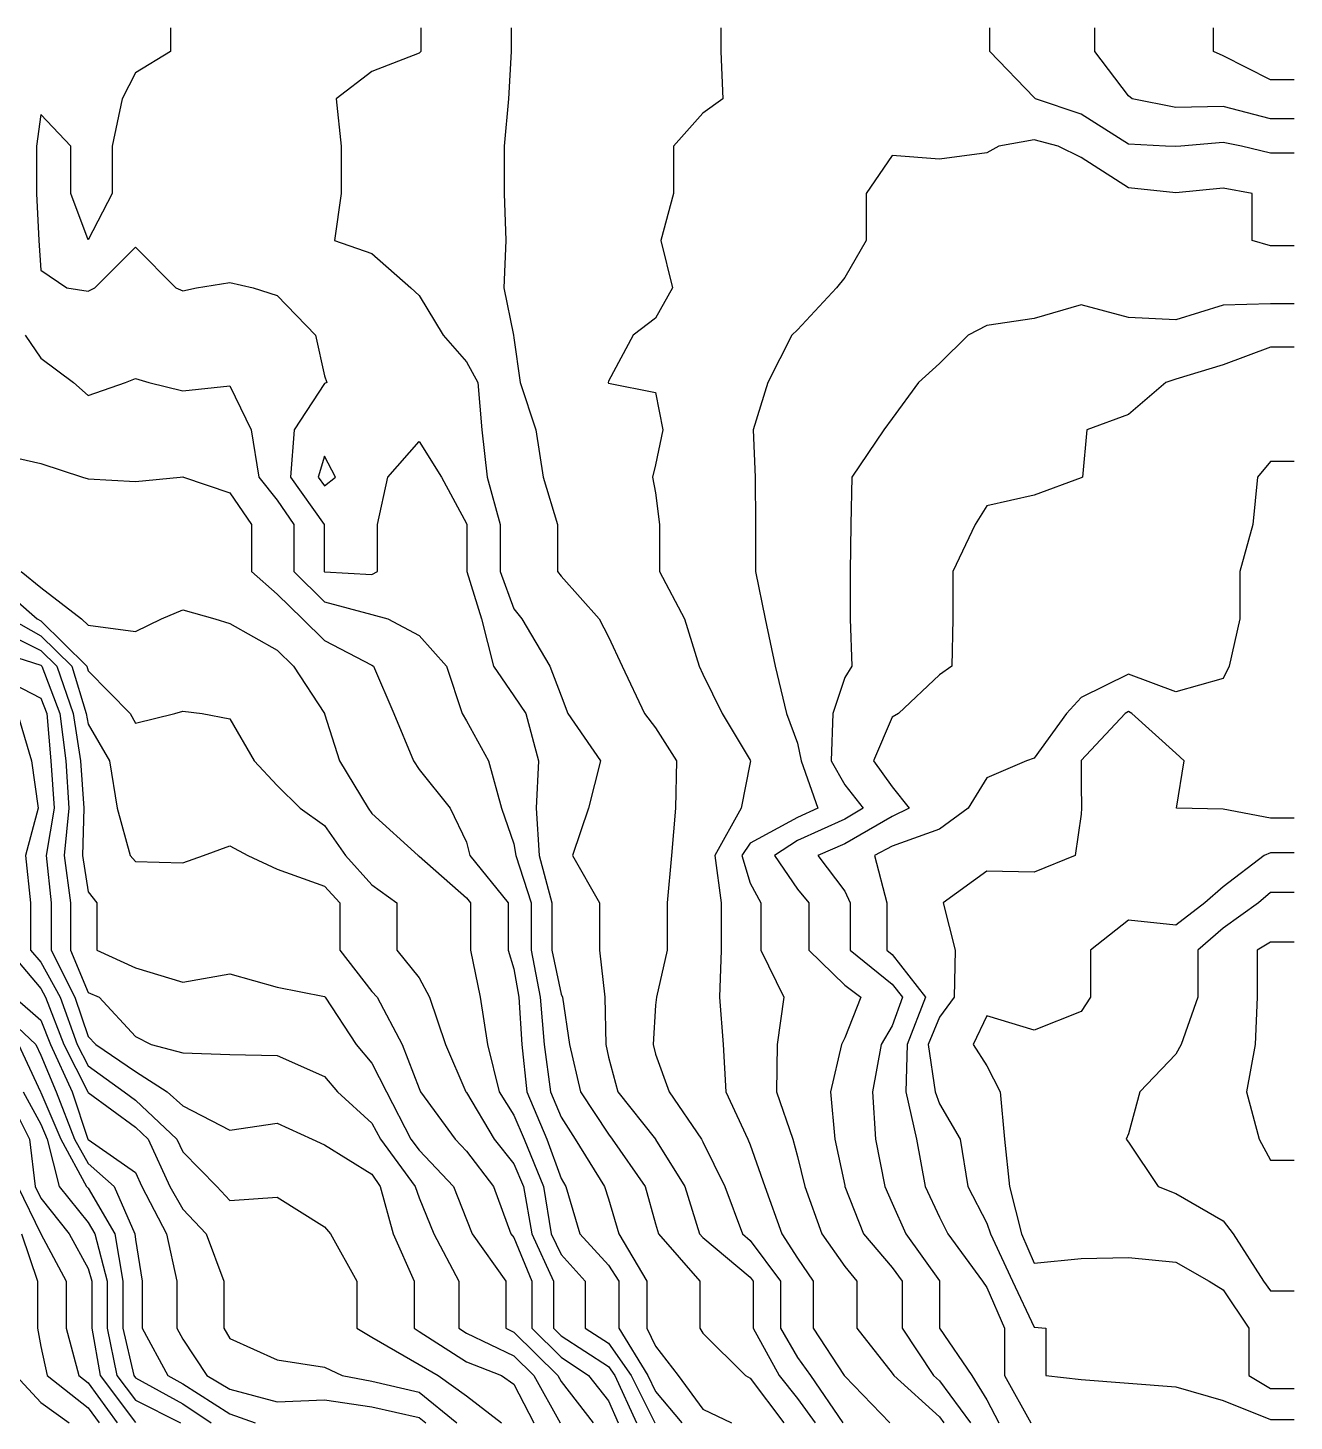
# Model space of a CAD drawing. Header units: metres. Extents: x 549046 to 549770, y 4180130 to 4180826.
# Drawn here: x 549527.7 to 549769.7, y 4180559.8 to 4180826.2 of the extents above; entities that cross this region are included whole.
import ezdxf

# ---------------------------------------------------------------- set-up
doc = ezdxf.new("R2010")
doc.units = ezdxf.units.M
doc.layers.add('CONTOURS', color=7, linetype='Continuous')
doc.layers.add('CONTOURS_INDEX', color=7, linetype='Continuous')

msp = doc.modelspace()

# ---------------------------------------------------------------- linework, layer by layer
at = {"layer": 'CONTOURS'}
for points in [[(549554.92, 4180826.22, 184), (549554.92, 4180821.7, 184), (549548.22, 4180817.65, 184), (549545.68, 4180812.66, 184), (549543.76, 4180803.62, 184), (549543.76, 4180794.58, 184), (549539.17, 4180785.71, 184), (549535.89, 4180794.58, 184), (549535.89, 4180803.62, 184), (549530.13, 4180809.67, 184), (549529.32, 4180803.62, 184), (549529.32, 4180794.58, 184), (549529.73, 4180785.54, 184), (549530.13, 4180779.9, 184), (549535.08, 4180776.5, 184), (549539.17, 4180775.89, 184), (549540.44, 4180776.5, 184), (549548.22, 4180784.3, 184), (549555.93, 4180776.5, 184), (549557.26, 4180775.95, 184), (549559.92, 4180776.5, 184), (549566.3, 4180777.55, 184), (549570.75, 4180776.5, 184), (549575.34, 4180775.06, 184), (549582.65, 4180767.45, 184), (549584.38, 4180759.72, 184), (549584.79, 4180758.41, 184), (549584.38, 4180758.24, 184), (549578.58, 4180749.37, 184), (549577.87, 4180740.33, 184), (549584.32, 4180731.29, 184), (549584.32, 4180722.25, 184), (549584.38, 4180722.19, 184), (549593.42, 4180721.7, 184), (549594.47, 4180722.25, 184), (549594.47, 4180731.29, 184), (549596.47, 4180740.33, 184), (549602.46, 4180747.11, 184), (549606.73, 4180740.33, 184), (549611.51, 4180731.48, 184), (549611.58, 4180731.29, 184), (549611.58, 4180722.25, 184), (549614.35, 4180713.2, 184), (549616.7, 4180704.16, 184), (549620.55, 4180698.54, 184), (549622.85, 4180695.12, 184), (549625.29, 4180686.08, 184), (549624.86, 4180677.04, 184), (549625.43, 4180668, 184), (549627.84, 4180658.96, 184), (549627.84, 4180649.91, 184), (549629.59, 4180641.46, 184), (549629.84, 4180640.87, 184), (549631.2, 4180631.83, 184), (549633.31, 4180622.79, 184), (549638.63, 4180614.67, 184), (549639.38, 4180613.75, 184), (549645.68, 4180604.71, 184), (549647.67, 4180597.57, 184), (549648.21, 4180595.66, 184), (549656.1, 4180586.62, 184), (549656.1, 4180577.58, 184), (549656.71, 4180576.65, 184), (549664.87, 4180568.54, 184), (549665.76, 4180568.06, 184), (549672.15, 4180559.5, 184)], [(549602.79, 4180826.22, 182), (549602.79, 4180821.7, 182), (549602.46, 4180821.36, 182), (549593.42, 4180817.86, 182), (549586.62, 4180812.66, 182), (549587.57, 4180803.62, 182), (549587.57, 4180794.58, 182), (549586.31, 4180785.54, 182), (549593.42, 4180783.06, 182), (549600.88, 4180776.5, 182), (549602.46, 4180775.08, 182), (549607.05, 4180767.45, 182), (549611.51, 4180762.39, 182), (549613.66, 4180758.41, 182), (549614.44, 4180749.37, 182), (549615.47, 4180740.33, 182), (549617.94, 4180731.29, 182), (549617.94, 4180722.25, 182), (549620.55, 4180715.15, 182), (549622.11, 4180713.2, 182), (549627.42, 4180704.16, 182), (549629.59, 4180698.5, 182), (549630.88, 4180695.12, 182), (549637.11, 4180686.08, 182), (549634.82, 4180677.04, 182), (549631.79, 4180668, 182), (549636.92, 4180658.96, 182), (549636.92, 4180649.91, 182), (549637.99, 4180640.87, 182), (549638.13, 4180631.83, 182), (549638.63, 4180629.41, 182), (549640.45, 4180622.79, 182), (549647.65, 4180613.75, 182), (549647.67, 4180613.71, 182), (549653.27, 4180604.71, 182), (549656.05, 4180595.66, 182), (549656.71, 4180594.93, 182), (549665.76, 4180587.35, 182), (549666.3, 4180586.62, 182), (549666.3, 4180577.58, 182), (549671.26, 4180568.54, 182), (549674.8, 4180564.14, 182), (549678.2, 4180559.5, 182)], [(549660.12, 4180826.22, 178), (549660.12, 4180821.7, 178), (549660.51, 4180812.66, 178), (549656.71, 4180809.92, 178), (549651.08, 4180803.62, 178), (549651.08, 4180794.58, 178), (549648.65, 4180785.54, 178), (549650.9, 4180776.5, 178), (549647.67, 4180770.75, 178), (549643.37, 4180767.45, 178), (549638.63, 4180758.66, 178), (549638.57, 4180758.41, 178), (549638.63, 4180758.27, 178), (549647.67, 4180756.49, 178), (549649.07, 4180749.37, 178), (549647.67, 4180742.7, 178), (549647.08, 4180740.33, 178), (549647.67, 4180737.3, 178), (549648.44, 4180731.29, 178), (549648.44, 4180722.25, 178), (549653.19, 4180713.2, 178), (549655.99, 4180704.16, 178), (549656.71, 4180702.64, 178), (549660.4, 4180695.12, 178), (549665.76, 4180686.21, 178), (549665.81, 4180686.08, 178), (549665.76, 4180685.75, 178), (549664.02, 4180677.04, 178), (549658.99, 4180668, 178), (549660.23, 4180658.96, 178), (549660.23, 4180649.91, 178), (549659.91, 4180640.87, 178), (549660.55, 4180631.83, 178), (549661.06, 4180622.79, 178), (549665.3, 4180613.75, 178), (549665.76, 4180612.63, 178), (549668.57, 4180604.71, 178), (549671.8, 4180595.66, 178), (549674.8, 4180590.98, 178), (549677.8, 4180586.62, 178), (549677.8, 4180577.58, 178), (549683.74, 4180568.54, 178), (549683.84, 4180568.4, 178), (549692.42, 4180559.5, 178)], [(549769.73, 4180802.25, 178), (549765.21, 4180802.25, 178), (549759.65, 4180803.62, 178), (549756.17, 4180804.33, 178), (549748.05, 4180803.62, 178), (549747.13, 4180803.52, 178), (549745.15, 4180803.62, 178), (549738.09, 4180803.99, 178), (549729.05, 4180809.73, 178), (549720.28, 4180812.66, 178), (549720.01, 4180812.93, 178), (549711.55, 4180821.7, 178), (549711.55, 4180826.22, 178)], [(549769.73, 4180816.32, 182), (549765.21, 4180816.32, 182), (549756.17, 4180820.86, 182), (549754.3, 4180821.7, 182), (549754.3, 4180826.22, 182)], [(549769.73, 4180784.58, 176), (549765.21, 4180784.58, 176), (549761.7, 4180785.54, 176), (549761.7, 4180794.58, 176), (549756.17, 4180795.56, 176), (549747.13, 4180794.66, 176), (549738.09, 4180795.62, 176), (549729.05, 4180801.44, 176), (549724.62, 4180803.62, 176), (549720.01, 4180804.81, 176), (549713.26, 4180803.62, 176), (549710.96, 4180802.32, 176), (549701.92, 4180801.1, 176), (549692.88, 4180801.8, 176), (549687.92, 4180794.58, 176), (549687.92, 4180785.54, 176), (549683.84, 4180778.49, 176), (549682.23, 4180776.5, 176), (549674.8, 4180768.46, 176), (549673.7, 4180767.45, 176), (549669.14, 4180758.41, 176), (549666.32, 4180749.37, 176), (549666.68, 4180740.33, 176), (549666.78, 4180731.29, 176), (549666.78, 4180722.25, 176), (549668.59, 4180713.2, 176), (549670.52, 4180704.16, 176), (549672.68, 4180695.12, 176), (549674.8, 4180689.49, 176), (549675.49, 4180686.08, 176), (549678.69, 4180677.04, 176), (549674.8, 4180675.22, 176), (549665.76, 4180670.35, 176), (549664.18, 4180668, 176), (549665.76, 4180662.67, 176), (549667.78, 4180658.96, 176), (549667.78, 4180649.91, 176), (549672.16, 4180640.87, 176), (549670.92, 4180631.83, 176), (549670.76, 4180622.79, 176), (549673.88, 4180613.75, 176), (549674.8, 4180610.46, 176), (549676.22, 4180604.71, 176), (549679.47, 4180595.66, 176), (549683.84, 4180589.39, 176), (549686.11, 4180586.62, 176), (549686.11, 4180577.58, 176), (549692.88, 4180569, 176), (549693.18, 4180568.54, 176), (549701.92, 4180560.67, 176), (549702.78, 4180559.5, 176)], [(549769.73, 4180773.43, 174), (549765.21, 4180773.43, 174), (549756.17, 4180773.18, 174), (549747.13, 4180770.38, 174), (549738.09, 4180770.84, 174), (549729.05, 4180773.27, 174), (549720.01, 4180770.65, 174), (549710.96, 4180769.29, 174), (549707.4, 4180767.45, 174), (549701.92, 4180762.05, 174), (549697.9, 4180758.41, 174), (549692.88, 4180751.52, 174), (549691.29, 4180749.37, 174), (549685.17, 4180740.33, 174), (549685, 4180731.29, 174), (549684.85, 4180722.25, 174), (549684.85, 4180713.2, 174), (549685.2, 4180704.16, 174), (549683.84, 4180702.03, 174), (549681.53, 4180695.12, 174), (549681.2, 4180686.08, 174), (549683.84, 4180681.49, 174), (549687.32, 4180677.04, 174), (549683.84, 4180674.92, 174), (549674.8, 4180670.85, 174), (549670.42, 4180668, 174), (549674.8, 4180661.57, 174), (549676.96, 4180658.96, 174), (549676.96, 4180649.91, 174), (549683.84, 4180643.17, 174), (549686.93, 4180640.87, 174), (549683.84, 4180633.11, 174), (549683.18, 4180631.83, 174), (549681.08, 4180622.79, 174), (549681.95, 4180613.75, 174), (549683.84, 4180604.86, 174), (549683.87, 4180604.71, 174), (549687.44, 4180595.66, 174), (549692.88, 4180589.22, 174), (549694.8, 4180586.62, 174), (549694.8, 4180577.58, 174), (549700.82, 4180568.54, 174), (549701.92, 4180567.55, 174), (549707.84, 4180559.5, 174)], [(549527.16, 4180767.45, 186), (549530.13, 4180763.07, 186), (549536.36, 4180758.41, 186), (549539.17, 4180755.95, 186), (549546.33, 4180758.41, 186), (549548.22, 4180759.21, 186), (549550.8, 4180758.41, 186), (549557.26, 4180756.81, 186), (549566.3, 4180757.78, 186), (549570.36, 4180749.37, 186), (549571.8, 4180740.33, 186), (549575.34, 4180735.9, 186), (549578.51, 4180731.29, 186), (549578.51, 4180722.25, 186), (549584.38, 4180716.46, 186), (549593.42, 4180714.07, 186), (549596.47, 4180713.2, 186), (549602.46, 4180710.07, 186), (549607.68, 4180704.16, 186), (549610.7, 4180695.12, 186), (549611.51, 4180693.76, 186), (549615.71, 4180686.08, 186), (549618.23, 4180677.04, 186), (549620.55, 4180670.23, 186), (549620.96, 4180668, 186), (549623.89, 4180658.96, 186), (549623.89, 4180649.91, 186), (549625.61, 4180640.87, 186), (549626.34, 4180631.83, 186), (549627.6, 4180622.79, 186), (549629.59, 4180617.97, 186), (549632.27, 4180613.75, 186), (549637.92, 4180604.71, 186), (549638.63, 4180602.32, 186), (549640.66, 4180595.66, 186), (549645.96, 4180586.62, 186), (549645.96, 4180577.58, 186), (549647.67, 4180574.14, 186), (549652, 4180568.54, 186), (549656.71, 4180562.14, 186), (549662.2, 4180559.5, 186)], [(549769.73, 4180765.15, 172), (549765.21, 4180765.15, 172), (549756.17, 4180761.78, 172), (549747.13, 4180759.08, 172), (549745.23, 4180758.41, 172), (549738.09, 4180752.31, 172), (549730.13, 4180749.37, 172), (549729.27, 4180740.33, 172), (549729.05, 4180740.18, 172), (549720.01, 4180736.9, 172), (549710.96, 4180734.85, 172), (549708.76, 4180731.29, 172), (549704.47, 4180722.25, 172), (549704.47, 4180713.2, 172), (549704.27, 4180704.16, 172), (549701.92, 4180702.5, 172), (549694.1, 4180695.12, 172), (549692.88, 4180694.41, 172), (549689.32, 4180686.08, 172), (549692.88, 4180681.08, 172), (549696.13, 4180677.04, 172), (549692.88, 4180675.44, 172), (549683.84, 4180670.19, 172), (549678.66, 4180668, 172), (549683.84, 4180661.19, 172), (549684.89, 4180658.96, 172), (549684.89, 4180649.91, 172), (549692.88, 4180643.4, 172), (549694.84, 4180640.87, 172), (549692.88, 4180635.41, 172), (549690.77, 4180631.83, 172), (549689.1, 4180622.79, 172), (549689.7, 4180613.75, 172), (549691.5, 4180604.71, 172), (549692.88, 4180601.51, 172), (549695.49, 4180595.66, 172), (549701.92, 4180586.64, 172), (549701.93, 4180586.62, 172), (549701.95, 4180577.58, 172), (549708.09, 4180568.54, 172), (549710.96, 4180563.92, 172), (549713.29, 4180559.5, 172)], [(549521.09, 4180745, 188), (549530.13, 4180742.93, 188), (549538.1, 4180740.33, 188), (549539.17, 4180740.03, 188), (549548.22, 4180739.46, 188), (549556.78, 4180740.33, 188), (549557.26, 4180740.37, 188), (549557.38, 4180740.33, 188), (549566.3, 4180737.35, 188), (549570.43, 4180731.29, 188), (549570.43, 4180722.25, 188), (549575.34, 4180717.93, 188), (549580.18, 4180713.2, 188), (549584.38, 4180709.06, 188), (549593.42, 4180704.36, 188), (549593.72, 4180704.16, 188), (549597.6, 4180695.12, 188), (549601.36, 4180686.08, 188), (549602.46, 4180684.43, 188), (549608.41, 4180677.04, 188), (549611.51, 4180670.52, 188), (549612.16, 4180668, 188), (549619.45, 4180658.96, 188), (549619.45, 4180649.91, 188), (549620.55, 4180646.31, 188), (549621.5, 4180640.87, 188), (549622.1, 4180631.83, 188), (549623.07, 4180622.79, 188), (549626.9, 4180613.75, 188), (549629.59, 4180606.2, 188), (549630.49, 4180604.71, 188), (549633.19, 4180595.66, 188), (549638.63, 4180589.66, 188), (549640.61, 4180586.62, 188), (549640.61, 4180577.58, 188), (549646.16, 4180568.54, 188), (549647.67, 4180565.51, 188), (549652.68, 4180559.5, 188)], [(549584.38, 4180738.64, 182), (549586.44, 4180740.33, 182), (549584.38, 4180744.32, 182), (549583.17, 4180740.33, 182), (549584.38, 4180738.64, 182)], [(549521.09, 4180720.47, 192), (549529.44, 4180713.2, 192), (549530.13, 4180712.82, 192), (549538.91, 4180704.16, 192), (549539.17, 4180703.3, 192), (549547.21, 4180695.12, 192), (549548.22, 4180693.27, 192), (549555.77, 4180695.12, 192), (549557.26, 4180695.57, 192), (549561, 4180695.12, 192), (549566.3, 4180694.13, 192), (549570.93, 4180686.08, 192), (549575.34, 4180681.35, 192), (549579.7, 4180677.04, 192), (549584.38, 4180673.69, 192), (549588.37, 4180668, 192), (549593.42, 4180662.35, 192), (549598.18, 4180658.96, 192), (549598.18, 4180649.91, 192), (549602.46, 4180644.61, 192), (549604.41, 4180640.87, 192), (549607.48, 4180631.83, 192), (549611.39, 4180622.79, 192), (549611.51, 4180622.64, 192), (549616.8, 4180613.75, 192), (549620.55, 4180609.01, 192), (549622.44, 4180604.71, 192), (549623.98, 4180595.66, 192), (549628.14, 4180586.62, 192), (549628.14, 4180577.58, 192), (549629.59, 4180576.15, 192), (549638.63, 4180570.26, 192), (549639.84, 4180568.54, 192), (549644, 4180559.5, 192)], [(549524.38, 4180713.2, 194), (549530.13, 4180710, 194), (549536.05, 4180704.16, 194), (549538.81, 4180695.12, 194), (549539.17, 4180693.07, 194), (549543.29, 4180686.08, 194), (549544.76, 4180677.04, 194), (549547.19, 4180668, 194), (549548.22, 4180666.84, 194), (549557.26, 4180666.56, 194), (549561.24, 4180668, 194), (549566.3, 4180669.84, 194), (549569.68, 4180668, 194), (549575.34, 4180665.39, 194), (549584.38, 4180662.12, 194), (549587.27, 4180658.96, 194), (549587.27, 4180649.91, 194), (549593.42, 4180641.99, 194), (549594.41, 4180640.87, 194), (549599.24, 4180631.83, 194), (549602.46, 4180623.4, 194), (549602.71, 4180622.79, 194), (549609.33, 4180613.75, 194), (549611.51, 4180611.42, 194), (549616.65, 4180604.71, 194), (549620.02, 4180595.66, 194), (549620.55, 4180594.95, 194), (549624.01, 4180586.62, 194), (549624.01, 4180577.58, 194), (549629.59, 4180572.06, 194), (549634.86, 4180568.54, 194), (549638.63, 4180563.7, 194), (549640.5, 4180559.5, 194)], [(549521.09, 4180711.66, 196), (549530.13, 4180707.18, 196), (549533.19, 4180704.16, 196), (549536.3, 4180695.12, 196), (549537.72, 4180686.08, 196), (549538.33, 4180677.04, 196), (549538.12, 4180668, 196), (549539.17, 4180661.04, 196), (549540.87, 4180658.96, 196), (549540.87, 4180649.91, 196), (549548.22, 4180646.52, 196), (549557.26, 4180643.74, 196), (549566.3, 4180645.36, 196), (549575.34, 4180642.81, 196), (549584.38, 4180641.01, 196), (549584.48, 4180640.87, 196), (549590.42, 4180631.83, 196), (549593.42, 4180628.28, 196), (549596.22, 4180622.79, 196), (549600.89, 4180613.75, 196), (549602.46, 4180611.62, 196), (549609.01, 4180604.71, 196), (549611.51, 4180598.37, 196), (549612.57, 4180595.66, 196), (549619.04, 4180586.62, 196), (549619.04, 4180577.58, 196), (549620.55, 4180576.84, 196), (549628.95, 4180568.54, 196), (549629.59, 4180567.41, 196), (549635.7, 4180559.5, 196)], [(549521.09, 4180707.25, 198), (549530.13, 4180704.36, 198), (549530.33, 4180704.16, 198), (549533.79, 4180695.12, 198), (549534.89, 4180686.08, 198), (549535.51, 4180677.04, 198), (549534.62, 4180668, 198), (549535.81, 4180658.96, 198), (549535.81, 4180649.91, 198), (549539.17, 4180641.81, 198), (549541.28, 4180640.87, 198), (549548.22, 4180633.35, 198), (549551.2, 4180631.83, 198), (549557.26, 4180630.25, 198), (549566.3, 4180629.94, 198), (549575.34, 4180629.72, 198), (549584.38, 4180625.74, 198), (549586.84, 4180622.79, 198), (549593.42, 4180616.82, 198), (549595.1, 4180613.75, 198), (549601.67, 4180604.71, 198), (549602.46, 4180602.54, 198), (549605.26, 4180595.66, 198), (549610.03, 4180586.62, 198), (549610.03, 4180577.58, 198), (549611.51, 4180576.62, 198), (549620.55, 4180572.3, 198), (549624.36, 4180568.54, 198), (549629.44, 4180559.5, 198)], [(549525.68, 4180695.12, 202), (549528.33, 4180686.08, 202), (549529.62, 4180677.04, 202), (549527.18, 4180668, 202), (549528.17, 4180658.96, 202), (549528.17, 4180649.91, 202), (549530.13, 4180647.56, 202), (549533.85, 4180640.87, 202), (549537.08, 4180631.83, 202), (549539.17, 4180627.74, 202), (549546.1, 4180622.79, 202), (549548.22, 4180621.22, 202), (549556.16, 4180613.75, 202), (549557.26, 4180611.34, 202), (549563.81, 4180604.71, 202), (549566.3, 4180602.02, 202), (549575.34, 4180602.66, 202), (549584.38, 4180596.99, 202), (549585.51, 4180595.66, 202), (549590.52, 4180586.62, 202), (549590.52, 4180577.58, 202), (549593.42, 4180575.88, 202), (549602.46, 4180570.69, 202), (549606.07, 4180568.54, 202), (549611.51, 4180564.69, 202), (549618.19, 4180559.5, 202)], [(549769.73, 4180675.15, 168), (549765.21, 4180675.15, 168), (549756.17, 4180676.84, 168), (549747.22, 4180677.04, 168), (549748.74, 4180686.08, 168), (549747.13, 4180687.56, 168), (549738.72, 4180695.12, 168), (549738.09, 4180695.53, 168), (549737.46, 4180695.12, 168), (549729.05, 4180686.12, 168), (549729.02, 4180686.08, 168), (549729.05, 4180681.53, 168), (549729.11, 4180677.04, 168), (549729.05, 4180675.9, 168), (549727.87, 4180668, 168), (549720.01, 4180664.77, 168), (549710.96, 4180665.01, 168), (549702.63, 4180658.96, 168), (549704.94, 4180649.91, 168), (549704.72, 4180640.87, 168), (549701.92, 4180637.06, 168), (549699.75, 4180631.83, 168), (549701.08, 4180622.79, 168), (549701.92, 4180620.51, 168), (549705.86, 4180613.75, 168), (549707.36, 4180604.71, 168), (549710.96, 4180597.67, 168), (549711.69, 4180595.66, 168), (549715.89, 4180586.62, 168), (549720.01, 4180577.79, 168), (549722.28, 4180577.58, 168), (549722.28, 4180568.54, 168), (549729.05, 4180567.77, 168), (549738.09, 4180567.07, 168), (549747.13, 4180566.38, 168), (549756.17, 4180563.75, 168), (549765.21, 4180560.16, 168), (549769.73, 4180560.16, 168)], [(549769.73, 4180668.49, 166), (549765.21, 4180668.49, 166), (549764.02, 4180668, 166), (549756.17, 4180662.02, 166), (549752.68, 4180658.96, 166), (549747.13, 4180654.69, 166), (549738.09, 4180655.62, 166), (549730.78, 4180649.91, 166), (549730.78, 4180640.87, 166), (549729.05, 4180638.14, 166), (549720.01, 4180634.56, 166), (549710.96, 4180637.31, 166), (549708.38, 4180631.83, 166), (549710.96, 4180627.77, 166), (549713.54, 4180622.79, 166), (549714.35, 4180613.75, 166), (549715.33, 4180604.71, 166), (549717.59, 4180595.66, 166), (549720.01, 4180590.02, 166), (549729.05, 4180590.94, 166), (549738.09, 4180591.12, 166), (549747.13, 4180590.24, 166), (549753.52, 4180586.62, 166), (549756.17, 4180584.93, 166), (549761.1, 4180577.58, 166), (549761.1, 4180568.54, 166), (549765.21, 4180566.06, 166), (549769.73, 4180566.06, 166)], [(549769.73, 4180660.88, 164), (549765.21, 4180660.88, 164), (549762.95, 4180658.96, 164), (549756.17, 4180654.06, 164), (549751.33, 4180649.91, 164), (549751.33, 4180640.87, 164), (549748.16, 4180631.83, 164), (549747.13, 4180629.98, 164), (549740.24, 4180622.79, 164), (549738.09, 4180614.77, 164), (549737.6, 4180613.75, 164), (549738.09, 4180613.15, 164), (549743.73, 4180604.71, 164), (549747.13, 4180603.35, 164), (549756.17, 4180598.1, 164), (549758.11, 4180595.66, 164), (549763.88, 4180586.62, 164), (549765.21, 4180584.73, 164), (549769.73, 4180584.73, 164)], [(549769.73, 4180651.38, 162), (549765.21, 4180651.38, 162), (549762.64, 4180649.91, 162), (549762.64, 4180640.87, 162), (549762.31, 4180631.83, 162), (549760.63, 4180622.79, 162), (549763.03, 4180613.75, 162), (549765.21, 4180609.73, 162), (549769.73, 4180609.73, 162)], [(549523.98, 4180649.91, 204), (549530.13, 4180642.52, 204), (549531.05, 4180640.87, 204), (549534.52, 4180631.83, 204), (549539.14, 4180622.79, 204), (549539.17, 4180622.69, 204), (549548.22, 4180616.02, 204), (549550.63, 4180613.75, 204), (549554.83, 4180604.71, 204), (549557.26, 4180600.38, 204), (549561.72, 4180595.66, 204), (549565.15, 4180586.62, 204), (549565.15, 4180577.58, 204), (549566.3, 4180575.64, 204), (549575.34, 4180571.55, 204), (549584.38, 4180570.14, 204), (549587.77, 4180568.54, 204), (549593.42, 4180567.46, 204), (549602.46, 4180565.35, 204), (549609.67, 4180559.5, 204)], [(549525.12, 4180640.87, 206), (549530.13, 4180636.49, 206), (549531.97, 4180631.83, 206), (549536.11, 4180622.79, 206), (549539.15, 4180613.75, 206), (549539.17, 4180613.71, 206), (549548.22, 4180607.34, 206), (549549.46, 4180604.71, 206), (549554.16, 4180595.66, 206), (549556.11, 4180586.62, 206), (549556.11, 4180577.58, 206), (549557.26, 4180575.52, 206), (549561.87, 4180568.54, 206), (549566.3, 4180565.92, 206), (549575.34, 4180563.53, 206), (549584.38, 4180563.93, 206), (549593.42, 4180562.58, 206), (549602.46, 4180560.51, 206), (549603.71, 4180559.5, 206)], [(549521.09, 4180639.44, 208), (549529.2, 4180631.83, 208), (549530.13, 4180629.8, 208), (549533.08, 4180622.79, 208), (549536.56, 4180613.75, 208), (549539.17, 4180609.08, 208), (549544.16, 4180604.71, 208), (549548.11, 4180595.66, 208), (549548.22, 4180594.53, 208), (549549.48, 4180586.62, 208), (549549.48, 4180577.58, 208), (549554.4, 4180568.54, 208), (549557.26, 4180566.95, 208), (549566.3, 4180561.25, 208), (549571.11, 4180559.5, 208)], [(549523.44, 4180622.79, 214), (549527.96, 4180613.75, 214), (549529.03, 4180604.71, 214), (549530.13, 4180602.45, 214), (549535.53, 4180595.66, 214), (549539.17, 4180589.01, 214), (549539.89, 4180586.62, 214), (549539.89, 4180577.58, 214), (549541.46, 4180568.54, 214), (549548.22, 4180559.55, 214)], [(549526.74, 4180622.79, 212), (549530.13, 4180616.62, 212), (549531.37, 4180613.75, 212), (549533.64, 4180604.71, 212), (549539.17, 4180597.81, 212), (549540.43, 4180595.66, 212), (549542.85, 4180586.62, 212), (549542.85, 4180577.58, 212), (549544.68, 4180568.54, 212), (549548.22, 4180563.82, 212), (549556.86, 4180559.5, 212)], [(549525.71, 4180604.71, 216), (549530.12, 4180595.66, 216), (549530.13, 4180595.62, 216), (549534.98, 4180586.62, 216), (549534.98, 4180577.58, 216), (549537.42, 4180568.54, 216), (549539.17, 4180567.16, 216), (549544.76, 4180559.5, 216)], [(549526.43, 4180595.66, 218), (549529.49, 4180586.62, 218), (549529.49, 4180577.58, 218), (549530.13, 4180574.1, 218), (549531.32, 4180568.54, 218), (549539.17, 4180562.36, 218), (549541.26, 4180559.5, 218)]]:
    msp.add_polyline3d(points, dxfattribs=at)
at = {"layer": 'CONTOURS_INDEX'}
for points in [[(549620.06, 4180826.22, 180), (549620.06, 4180821.7, 180), (549619.54, 4180812.66, 180), (549618.69, 4180803.62, 180), (549618.69, 4180794.58, 180), (549619.05, 4180785.54, 180), (549618.67, 4180776.5, 180), (549620.49, 4180767.45, 180), (549620.55, 4180766.98, 180), (549621.76, 4180758.41, 180), (549624.79, 4180749.37, 180), (549626.15, 4180740.33, 180), (549628.91, 4180731.29, 180), (549628.91, 4180722.25, 180), (549629.59, 4180721.39, 180), (549636.87, 4180713.2, 180), (549638.63, 4180709.78, 180), (549641.3, 4180704.16, 180), (549645.52, 4180695.12, 180), (549647.67, 4180692.37, 180), (549651.66, 4180686.08, 180), (549651.46, 4180677.04, 180), (549650.68, 4180668, 180), (549649.9, 4180658.96, 180), (549649.9, 4180649.91, 180), (549647.81, 4180640.87, 180), (549647.67, 4180639.36, 180), (549647.17, 4180631.83, 180), (549647.67, 4180630, 180), (549650.27, 4180622.79, 180), (549656.44, 4180613.75, 180), (549656.71, 4180613.26, 180), (549660.88, 4180604.71, 180), (549664.26, 4180595.66, 180), (549665.76, 4180594.38, 180), (549671.53, 4180586.62, 180), (549671.53, 4180577.58, 180), (549674.8, 4180572, 180), (549677.29, 4180568.54, 180), (549683.46, 4180559.5, 180)], [(549769.73, 4180808.83, 180), (549765.21, 4180808.83, 180), (549756.17, 4180811.19, 180), (549747.13, 4180811.02, 180), (549738.79, 4180812.66, 180), (549738.09, 4180813.2, 180), (549731.63, 4180821.7, 180), (549731.63, 4180826.22, 180)], [(549769.73, 4180743.33, 170), (549765.21, 4180743.33, 170), (549762.75, 4180740.33, 170), (549761.83, 4180731.29, 170), (549759.33, 4180722.25, 170), (549759.33, 4180713.2, 170), (549757.31, 4180704.16, 170), (549756.17, 4180701.84, 170), (549747.13, 4180699.29, 170), (549738.09, 4180702.67, 170), (549729.05, 4180698.17, 170), (549726.2, 4180695.12, 170), (549720.01, 4180686.62, 170), (549718.6, 4180686.08, 170), (549710.96, 4180682.82, 170), (549707.44, 4180677.04, 170), (549701.92, 4180673.02, 170), (549692.88, 4180669.78, 170), (549689.53, 4180668, 170), (549691.86, 4180658.96, 170), (549691.86, 4180649.91, 170), (549692.88, 4180649.08, 170), (549699.25, 4180640.87, 170), (549695.73, 4180631.83, 170), (549695.51, 4180622.79, 170), (549697.55, 4180613.75, 170), (549699.21, 4180604.71, 170), (549701.92, 4180598.8, 170), (549703.51, 4180595.66, 170), (549710.17, 4180586.62, 170), (549710.96, 4180585.37, 170), (549714.39, 4180577.58, 170), (549714.39, 4180568.54, 170), (549719.37, 4180559.5, 170)], [(549526.35, 4180722.25, 190), (549530.13, 4180719.24, 190), (549537.93, 4180713.2, 190), (549539.17, 4180712.02, 190), (549548.22, 4180710.78, 190), (549553.23, 4180713.2, 190), (549557.26, 4180714.98, 190), (549563.4, 4180713.2, 190), (549566.3, 4180712.31, 190), (549575.34, 4180707.21, 190), (549578.44, 4180704.16, 190), (549584.37, 4180695.12, 190), (549584.38, 4180695.08, 190), (549587.24, 4180686.08, 190), (549592.72, 4180677.04, 190), (549593.42, 4180676.01, 190), (549602.27, 4180668, 190), (549602.46, 4180667.86, 190), (549611.51, 4180659.88, 190), (549612.27, 4180658.96, 190), (549612.27, 4180649.91, 190), (549614.14, 4180640.87, 190), (549615.56, 4180631.83, 190), (549617.75, 4180622.79, 190), (549620.55, 4180618.33, 190), (549622.53, 4180613.75, 190), (549626.25, 4180604.71, 190), (549627.68, 4180595.66, 190), (549629.59, 4180591.66, 190), (549634.18, 4180586.62, 190), (549634.18, 4180577.58, 190), (549638.63, 4180574.75, 190), (549643, 4180568.54, 190), (549647.5, 4180559.5, 190)], [(549521.09, 4180702.71, 200), (549530.13, 4180698.08, 200), (549531.27, 4180695.12, 200), (549532.06, 4180686.08, 200), (549532.7, 4180677.04, 200), (549531.13, 4180668, 200), (549532.11, 4180658.96, 200), (549532.11, 4180649.91, 200), (549536.66, 4180640.87, 200), (549539.17, 4180633.35, 200), (549540.65, 4180631.83, 200), (549548.22, 4180626.66, 200), (549554.31, 4180622.79, 200), (549557.26, 4180620.11, 200), (549566.3, 4180615.45, 200), (549575.34, 4180616.8, 200), (549582.03, 4180613.75, 200), (549584.38, 4180612.64, 200), (549593.42, 4180607.02, 200), (549595.04, 4180604.71, 200), (549597.52, 4180595.66, 200), (549601.54, 4180586.62, 200), (549601.54, 4180577.58, 200), (549602.46, 4180576.99, 200), (549611.51, 4180571.18, 200), (549618.21, 4180568.54, 200), (549620.55, 4180566.88, 200), (549624.38, 4180559.5, 200)], [(549525.88, 4180631.83, 210), (549530.05, 4180622.79, 210), (549530.13, 4180622.64, 210), (549533.97, 4180613.75, 210), (549538.89, 4180604.71, 210), (549539.17, 4180604.35, 210), (549544.27, 4180595.66, 210), (549545.82, 4180586.62, 210), (549545.82, 4180577.58, 210), (549547.89, 4180568.54, 210), (549548.22, 4180568.1, 210), (549557.26, 4180563.14, 210), (549562.72, 4180559.5, 210)], [(549525.36, 4180568.54, 220), (549530.13, 4180563.39, 220), (549535.57, 4180559.5, 220)]]:
    msp.add_polyline3d(points, dxfattribs=at)

doc.saveas('drawing.dxf')
